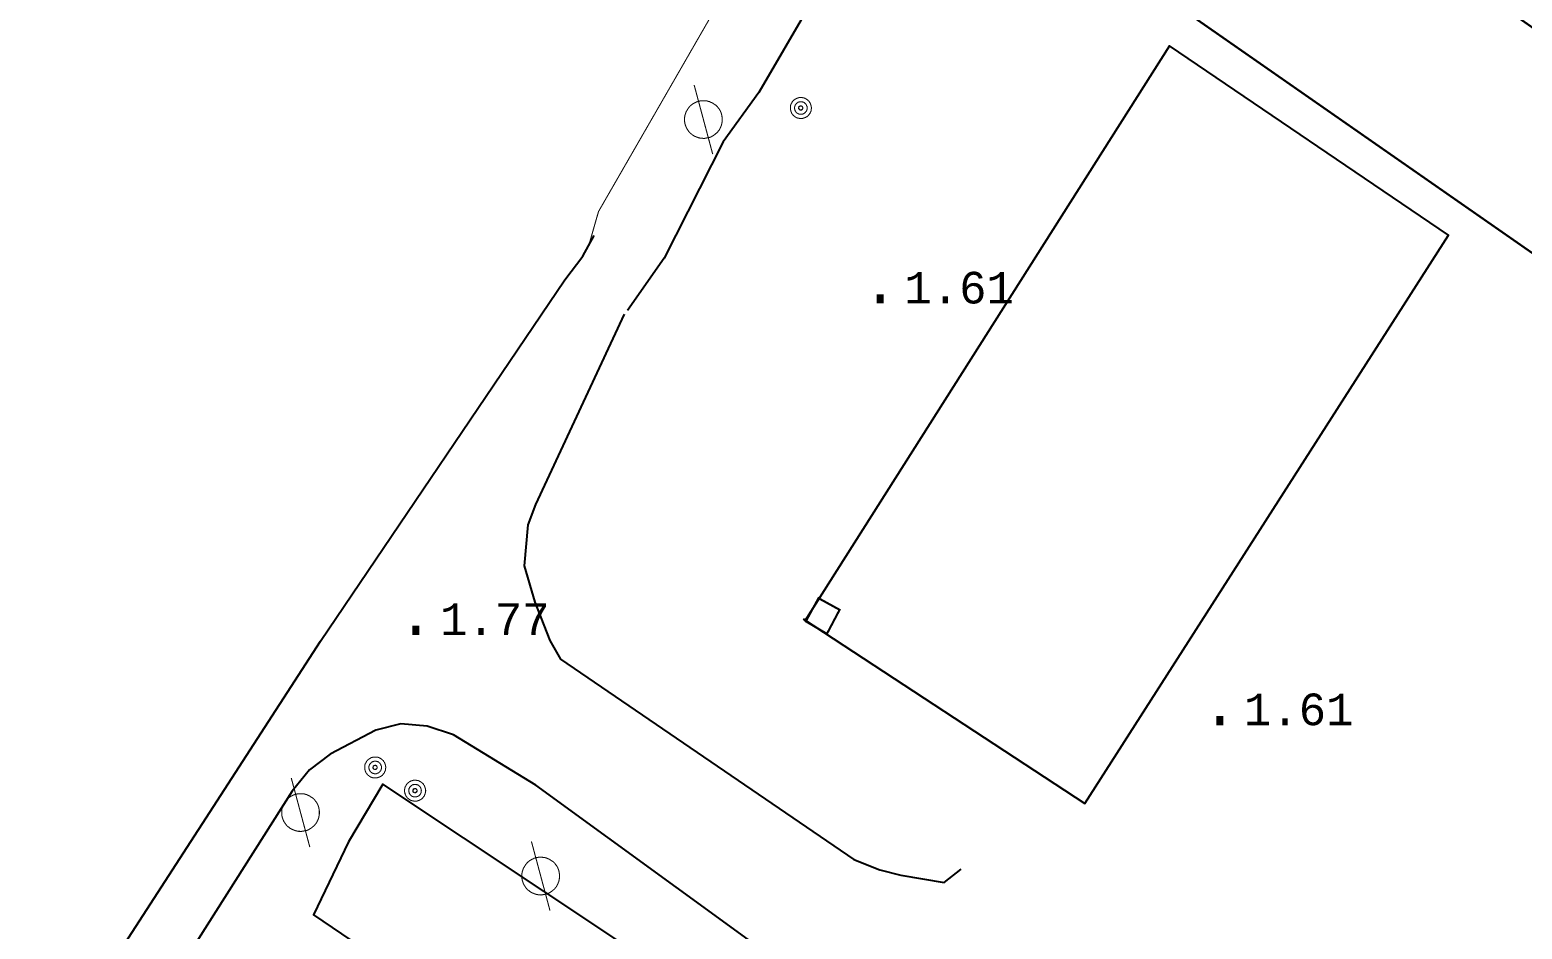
# Model space of a CAD drawing. Extents: x 743000 to 743800, y 4405200 to 4405700.
# Drawn here: x 743225 to 743295.7, y 4405456.1 to 4405498.8 of the extents above; entities that cross this region are included whole.
import ezdxf

# ---------------------------------------------------------------- set-up
doc = ezdxf.new("R2010")
doc.units = 0
doc.header["$MEASUREMENT"] = 0
for name, color, linetype in [('2', 7, 'CONTINUOUS'), ('24', 7, 'CONTINUOUS'), ('41', 7, 'CONTINUOUS'), ('51', 7, 'CONTINUOUS'), ('54', 7, 'CONTINUOUS'), ('6', 7, 'CONTINUOUS'), ('7', 7, 'CONTINUOUS'), ('8', 7, 'CONTINUOUS')]:
    doc.layers.add(name, color=color, linetype=linetype)
doc.styles.add('MONOTXT', font='monotxt', dxfattribs={"height": 0.2})

msp = doc.modelspace()

# ---------------------------------------------------------------- linework, layer by layer
at = {"layer": '2', "color": 7, "linetype": 'Continuous'}
msp.add_3dface([(743800, 4405200), (743800, 4405700), (743000.0000000001, 4405700), (743000.0000000001, 4405200)], dxfattribs=at)
at = {"layer": '41', "color": 1, "linetype": 'Continuous'}
msp.add_polyline3d([(743261.63, 4405470.84, 2.85), (743274.99, 4405462.09, 2.85), (743292.21, 4405489.03, 2.73), (743278.99, 4405498, 2.73), (743261.7000000002, 4405470.72, 2.97)], dxfattribs=at)
at = {"layer": '51', "color": 1, "linetype": 'Continuous', "extrusion": (0.01025519899981354, 0.01550925679971801, 0.9998271319818215), "const_width": 0.1, "elevation": 75953.64482999999}
msp.add_lwpolyline([(743240.0718442759, 4404851.812282218), (743262.6605535095, 4404836.070426891), (743267.6719310199, 4404843.231250128), (743255.432677391, 4404851.812320258)], dxfattribs=at)
at = {"layer": '51', "color": 1, "linetype": 'Continuous', "extrusion": (-0.02297440889984189, 0.0123077189999153, 0.9996602905931206), "const_width": 0.1, "elevation": 37148.144912}
msp.add_lwpolyline([(-4234318.273579494, -1424701.858272908), (-4234319.561799509, -1424701.867714128), (-4234319.574392079, -1424703.009310101), (-4234318.321431263, -1424703.018751321), (-4234318.273579494, -1424701.858272908)], dxfattribs=at)
at = {"layer": '54', "color": 1, "linetype": 'Continuous'}
msp.add_polyline3d([(743257.06, 4405452.8, 2.48), (743241.7199999999, 4405463, 2.16), (743240.09, 4405460.27, 1.89), (743238.44, 4405456.810000001, 1.89), (743253.0799999998, 4405446.87, 2.46)], dxfattribs=at)
at = {"layer": '6', "color": 7, "linetype": 'Continuous', "extrusion": (-0.003524428600090787, 0.001013561200026109, 0.9999932755257591), "const_width": 0.05, "elevation": 1848.015345}
msp.add_lwpolyline([(743246.8919722098, 4405489.009817192), (743247.3319694772, 4405490.539817978), (743253.0019695061, 4405500.389823038)], dxfattribs=at)
at = {"layer": '6', "color": 7, "linetype": 'Continuous'}
for points in [[(743261.9899999999, 4405500, 2.33), (743259.53, 4405495.79, 2.33), (743257.8499999999, 4405493.45, 2.33), (743255.05, 4405487.94, 2.33), (743253.31, 4405485.45, 2.32)], [(743060.62, 4405200, 1.66), (743071.24, 4405215.97, 1.67), (743082.66, 4405233.79, 1.67), (743094.6199999999, 4405251.49, 1.68), (743106.04, 4405269.310000001, 1.69), (743117.6, 4405287.02, 1.65), (743129.0899999999, 4405304.69, 1.64), (743135.6, 4405313.96, 1.64), (743147.89, 4405331.3, 1.65), (743158.6299999999, 4405349.060000001, 1.65), (743170.78, 4405366.18, 1.66), (743181.72, 4405383.11, 1.74), (743192.55, 4405399.96, 1.85), (743204.39, 4405417.68, 1.99), (743215.68, 4405434.3, 2), (743227.2099999998, 4405451.92, 2.1), (743238.7599999999, 4405469.79, 2.15), (743250.3499999999, 4405486.91, 1.94), (743251.19, 4405488.03, 1.91), (743251.7399999999, 4405489.01, 1.91)], [(743253.15, 4405485.28, 2.02), (743248.96, 4405476.26, 2), (743248.5899999999, 4405475.29, 2), (743248.42, 4405473.36, 2), (743248.92, 4405471.63, 2), (743249.6299999999, 4405469.82, 2), (743250.14, 4405468.93, 2), (743264.0299999998, 4405459.44, 1.74), (743265.2699999998, 4405458.94, 1.74), (743266.2700000001, 4405458.69, 1.92), (743268.32, 4405458.34, 2.13), (743269.1299999999, 4405458.98, 2.43)], [(743265.6800000002, 4405450.810000001, 2.01), (743248.97, 4405462.95, 1.95), (743245.0600000002, 4405465.35, 1.95), (743243.8200000002, 4405465.76, 1.95), (743242.5799999998, 4405465.86, 1.95), (743241.3799999999, 4405465.57, 1.95), (743239.23, 4405464.43, 1.95), (743238.2499999999, 4405463.68, 1.95), (743237.42, 4405462.68, 1.95), (743226.16, 4405444.91, 1.82)]]:
    msp.add_polyline3d(points, dxfattribs=at)
at = {"layer": '7', "color": 7, "linetype": 'Continuous', "const_width": 0.05}
for points, elevation in [([(743261.77, 4405495.49), (743261.7399999999, 4405495.5), (743261.72, 4405495.52), (743261.69, 4405495.53), (743261.6599999998, 4405495.54), (743261.6199999999, 4405495.54), (743261.59, 4405495.55), (743261.56, 4405495.55), (743261.53, 4405495.55), (743261.4999999999, 4405495.55), (743261.4699999999, 4405495.55), (743261.4400000002, 4405495.55), (743261.41, 4405495.54), (743261.3799999999, 4405495.53), (743261.3399999999, 4405495.52), (743261.32, 4405495.51), (743261.29, 4405495.49), (743261.26, 4405495.48), (743261.2399999999, 4405495.46), (743261.21, 4405495.44), (743261.1900000002, 4405495.42), (743261.1599999998, 4405495.4), (743261.1399999999, 4405495.37), (743261.1199999999, 4405495.35), (743261.1099999999, 4405495.32), (743261.09, 4405495.29), (743261.08, 4405495.27), (743261.06, 4405495.24), (743261.05, 4405495.21), (743261.04, 4405495.18), (743261.04, 4405495.15), (743261.0299999998, 4405495.12), (743261.0299999998, 4405495.08), (743261.0299999998, 4405495.05), (743261.0299999998, 4405495.02), (743261.0299999998, 4405494.99), (743261.04, 4405494.96), (743261.05, 4405494.93), (743261.05, 4405494.9), (743261.0699999998, 4405494.87), (743261.08, 4405494.84), (743261.09, 4405494.810000001), (743261.1099999999, 4405494.78), (743261.13, 4405494.76), (743261.1499999998, 4405494.73), (743261.1700000002, 4405494.71), (743261.1900000002, 4405494.69), (743261.2199999999, 4405494.67), (743261.2399999999, 4405494.65), (743261.27, 4405494.63), (743261.3, 4405494.61), (743261.32, 4405494.6), (743261.35, 4405494.59), (743261.3799999999, 4405494.58), (743261.41, 4405494.57), (743261.4400000002, 4405494.57), (743261.4799999999, 4405494.560000001), (743261.51, 4405494.560000001), (743261.5399999998, 4405494.560000001), (743261.57, 4405494.560000001), (743261.6, 4405494.560000001), (743261.63, 4405494.57), (743261.6599999998, 4405494.58), (743261.69, 4405494.59), (743261.72, 4405494.6), (743261.7499999999, 4405494.61), (743261.78, 4405494.63), (743261.81, 4405494.64), (743261.8299999998, 4405494.66), (743261.86, 4405494.68), (743261.88, 4405494.7), (743261.9, 4405494.73), (743261.92, 4405494.75), (743261.9400000002, 4405494.78), (743261.9599999998, 4405494.8), (743261.9699999999, 4405494.83), (743261.9799999999, 4405494.86), (743261.9999999999, 4405494.89), (743262.0099999999, 4405494.92), (743262.0099999999, 4405494.95), (743262.02, 4405494.98), (743262.02, 4405495.01), (743262.0300000001, 4405495.04), (743262.0300000001, 4405495.08), (743262.02, 4405495.11), (743262.02, 4405495.14), (743262.0099999999, 4405495.17), (743261.9999999999, 4405495.2), (743261.9899999999, 4405495.23), (743261.9799999999, 4405495.26), (743261.9699999999, 4405495.29), (743261.9500000002, 4405495.32), (743261.9299999998, 4405495.34), (743261.92, 4405495.37), (743261.9, 4405495.39), (743261.8699999999, 4405495.41), (743261.85, 4405495.44), (743261.8299999998, 4405495.45), (743261.8, 4405495.47), (743261.77, 4405495.49)], 2.95), ([(743261.6699999998, 4405495.32), (743261.6599999998, 4405495.33), (743261.64, 4405495.33), (743261.6199999999, 4405495.34), (743261.6, 4405495.34), (743261.5799999998, 4405495.35), (743261.57, 4405495.35), (743261.55, 4405495.35), (743261.53, 4405495.35), (743261.51, 4405495.35), (743261.4899999999, 4405495.35), (743261.4699999999, 4405495.35), (743261.4500000002, 4405495.34), (743261.4300000002, 4405495.34), (743261.4199999998, 4405495.33), (743261.3999999998, 4405495.33), (743261.3799999999, 4405495.32), (743261.37, 4405495.31), (743261.35, 4405495.3), (743261.3399999999, 4405495.28), (743261.32, 4405495.27), (743261.31, 4405495.26), (743261.3, 4405495.24), (743261.29, 4405495.23), (743261.27, 4405495.21), (743261.26, 4405495.2), (743261.26, 4405495.18), (743261.25, 4405495.16), (743261.2399999999, 4405495.15), (743261.2399999999, 4405495.13), (743261.2299999999, 4405495.11), (743261.2299999999, 4405495.09), (743261.2299999999, 4405495.07), (743261.2299999999, 4405495.05), (743261.2299999999, 4405495.03), (743261.2299999999, 4405495.01), (743261.2399999999, 4405495), (743261.2399999999, 4405494.98), (743261.25, 4405494.96), (743261.25, 4405494.94), (743261.26, 4405494.92), (743261.27, 4405494.91), (743261.28, 4405494.89), (743261.29, 4405494.88), (743261.3, 4405494.86), (743261.31, 4405494.85), (743261.33, 4405494.83), (743261.3399999999, 4405494.82), (743261.3599999999, 4405494.810000001), (743261.37, 4405494.8), (743261.39, 4405494.79), (743261.41, 4405494.78), (743261.4199999998, 4405494.78), (743261.4400000002, 4405494.77), (743261.4599999998, 4405494.77), (743261.4799999999, 4405494.76), (743261.4999999999, 4405494.76), (743261.5200000001, 4405494.76), (743261.5399999998, 4405494.76), (743261.55, 4405494.76), (743261.57, 4405494.76), (743261.59, 4405494.76), (743261.61, 4405494.77), (743261.63, 4405494.78), (743261.6499999998, 4405494.78), (743261.6599999998, 4405494.79), (743261.6800000002, 4405494.8), (743261.7000000002, 4405494.810000001), (743261.7099999998, 4405494.82), (743261.72, 4405494.83), (743261.7399999999, 4405494.85), (743261.7499999999, 4405494.86), (743261.7600000001, 4405494.88), (743261.78, 4405494.89), (743261.79, 4405494.91), (743261.79, 4405494.92), (743261.8, 4405494.94), (743261.81, 4405494.96), (743261.81, 4405494.98), (743261.82, 4405494.99), (743261.82, 4405495.01), (743261.82, 4405495.03), (743261.82, 4405495.05), (743261.8299999998, 4405495.07), (743261.82, 4405495.09), (743261.82, 4405495.11), (743261.82, 4405495.13), (743261.81, 4405495.14), (743261.8, 4405495.16), (743261.8, 4405495.18), (743261.79, 4405495.2), (743261.78, 4405495.21), (743261.77, 4405495.23), (743261.7600000001, 4405495.24), (743261.7499999999, 4405495.26), (743261.7299999999, 4405495.27), (743261.72, 4405495.28), (743261.7000000002, 4405495.3), (743261.69, 4405495.31), (743261.6699999998, 4405495.32)], 2.95), ([(743261.57, 4405495.14), (743261.57, 4405495.15), (743261.56, 4405495.15), (743261.56, 4405495.15), (743261.55, 4405495.15), (743261.5399999998, 4405495.15), (743261.5399999998, 4405495.16), (743261.53, 4405495.16), (743261.5200000001, 4405495.16), (743261.5200000001, 4405495.16), (743261.51, 4405495.16), (743261.51, 4405495.16), (743261.4999999999, 4405495.15), (743261.4999999999, 4405495.15), (743261.4899999999, 4405495.15), (743261.4799999999, 4405495.15), (743261.4799999999, 4405495.15), (743261.4699999999, 4405495.14), (743261.4699999999, 4405495.14), (743261.4599999998, 4405495.14), (743261.4599999998, 4405495.13), (743261.4500000002, 4405495.13), (743261.4500000002, 4405495.12), (743261.4400000002, 4405495.12), (743261.4400000002, 4405495.11), (743261.4400000002, 4405495.11), (743261.4300000002, 4405495.1), (743261.4300000002, 4405495.1), (743261.4300000002, 4405495.09), (743261.4300000002, 4405495.09), (743261.4300000002, 4405495.08), (743261.4199999998, 4405495.07), (743261.4199999998, 4405495.07), (743261.4199999998, 4405495.06), (743261.4199999998, 4405495.05), (743261.4199999998, 4405495.05), (743261.4199999998, 4405495.04), (743261.4300000002, 4405495.04), (743261.4300000002, 4405495.03), (743261.4300000002, 4405495.02), (743261.4300000002, 4405495.02), (743261.4300000002, 4405495.01), (743261.4400000002, 4405495.01), (743261.4400000002, 4405495), (743261.4400000002, 4405495), (743261.4500000002, 4405494.99), (743261.4500000002, 4405494.99), (743261.4599999998, 4405494.98), (743261.4599999998, 4405494.98), (743261.4699999999, 4405494.98), (743261.4699999999, 4405494.97), (743261.4799999999, 4405494.97), (743261.4799999999, 4405494.97), (743261.4899999999, 4405494.97), (743261.4999999999, 4405494.96), (743261.4999999999, 4405494.96), (743261.51, 4405494.96), (743261.5200000001, 4405494.96), (743261.5200000001, 4405494.96), (743261.53, 4405494.96), (743261.53, 4405494.96), (743261.5399999998, 4405494.96), (743261.55, 4405494.96), (743261.55, 4405494.97), (743261.56, 4405494.97), (743261.56, 4405494.97), (743261.57, 4405494.97), (743261.57, 4405494.98), (743261.5799999998, 4405494.98), (743261.5799999998, 4405494.98), (743261.59, 4405494.99), (743261.59, 4405494.99), (743261.6, 4405495), (743261.6, 4405495), (743261.6, 4405495.01), (743261.61, 4405495.01), (743261.61, 4405495.02), (743261.61, 4405495.02), (743261.6199999999, 4405495.03), (743261.6199999999, 4405495.04), (743261.6199999999, 4405495.04), (743261.6199999999, 4405495.05), (743261.6199999999, 4405495.05), (743261.6199999999, 4405495.06), (743261.6199999999, 4405495.07), (743261.6199999999, 4405495.07), (743261.6199999999, 4405495.08), (743261.6199999999, 4405495.08), (743261.61, 4405495.09), (743261.61, 4405495.1), (743261.61, 4405495.1), (743261.61, 4405495.11), (743261.6, 4405495.11), (743261.6, 4405495.12), (743261.6, 4405495.12), (743261.59, 4405495.13), (743261.59, 4405495.13), (743261.5799999998, 4405495.14), (743261.5799999998, 4405495.14), (743261.57, 4405495.14)], 2.95), ([(743241.5999999999, 4405464.23), (743241.57, 4405464.24), (743241.55, 4405464.26), (743241.5199999998, 4405464.27), (743241.4899999999, 4405464.28), (743241.45, 4405464.28), (743241.4200000002, 4405464.29), (743241.39, 4405464.29), (743241.3599999999, 4405464.29), (743241.33, 4405464.29), (743241.2999999998, 4405464.29), (743241.27, 4405464.29), (743241.24, 4405464.28), (743241.2099999998, 4405464.27), (743241.1700000002, 4405464.26), (743241.15, 4405464.25), (743241.1199999999, 4405464.23), (743241.0899999999, 4405464.22), (743241.07, 4405464.2), (743241.04, 4405464.18), (743241.02, 4405464.16), (743240.9900000001, 4405464.14), (743240.9699999999, 4405464.11), (743240.9500000002, 4405464.09), (743240.94, 4405464.060000001), (743240.92, 4405464.03), (743240.9100000001, 4405464.01), (743240.8899999999, 4405463.98), (743240.8799999999, 4405463.95), (743240.8699999999, 4405463.92), (743240.8699999999, 4405463.89), (743240.86, 4405463.86), (743240.86, 4405463.82), (743240.86, 4405463.79), (743240.86, 4405463.76), (743240.86, 4405463.73), (743240.8699999999, 4405463.7), (743240.8799999999, 4405463.67), (743240.8799999999, 4405463.64), (743240.8999999998, 4405463.61), (743240.9100000001, 4405463.58), (743240.92, 4405463.55), (743240.94, 4405463.52), (743240.9599999998, 4405463.5), (743240.9799999999, 4405463.47), (743241, 4405463.45), (743241.02, 4405463.43), (743241.0499999998, 4405463.41), (743241.07, 4405463.39), (743241.0999999999, 4405463.37), (743241.1299999999, 4405463.35), (743241.15, 4405463.34), (743241.18, 4405463.33), (743241.2099999998, 4405463.32), (743241.24, 4405463.310000001), (743241.27, 4405463.310000001), (743241.31, 4405463.3), (743241.3399999999, 4405463.3), (743241.37, 4405463.3), (743241.3999999998, 4405463.3), (743241.43, 4405463.3), (743241.4599999998, 4405463.310000001), (743241.4899999999, 4405463.32), (743241.5199999998, 4405463.33), (743241.55, 4405463.34), (743241.58, 4405463.35), (743241.6099999999, 4405463.37), (743241.6399999999, 4405463.38), (743241.66, 4405463.4), (743241.69, 4405463.42), (743241.7099999998, 4405463.44), (743241.7299999999, 4405463.47), (743241.75, 4405463.49), (743241.77, 4405463.52), (743241.79, 4405463.54), (743241.8, 4405463.57), (743241.81, 4405463.6), (743241.8299999998, 4405463.63), (743241.84, 4405463.66), (743241.84, 4405463.69), (743241.8499999999, 4405463.72), (743241.8499999999, 4405463.75), (743241.86, 4405463.78), (743241.86, 4405463.82), (743241.8499999999, 4405463.85), (743241.8499999999, 4405463.88), (743241.84, 4405463.91), (743241.8299999998, 4405463.94), (743241.82, 4405463.97), (743241.81, 4405464), (743241.8, 4405464.03), (743241.78, 4405464.060000001), (743241.76, 4405464.08), (743241.75, 4405464.11), (743241.7299999999, 4405464.13), (743241.7000000002, 4405464.15), (743241.6800000002, 4405464.18), (743241.66, 4405464.19), (743241.6299999999, 4405464.21), (743241.5999999999, 4405464.23)], 2.13), ([(743241.5000000001, 4405464.060000001), (743241.4899999999, 4405464.07), (743241.4699999999, 4405464.07), (743241.45, 4405464.08), (743241.43, 4405464.08), (743241.4099999998, 4405464.09), (743241.3999999998, 4405464.09), (743241.3799999999, 4405464.09), (743241.3599999999, 4405464.09), (743241.3399999999, 4405464.09), (743241.3199999998, 4405464.09), (743241.2999999998, 4405464.09), (743241.28, 4405464.08), (743241.26, 4405464.08), (743241.25, 4405464.07), (743241.2299999999, 4405464.07), (743241.2099999998, 4405464.060000001), (743241.2, 4405464.05), (743241.18, 4405464.04), (743241.1700000002, 4405464.02), (743241.15, 4405464.01), (743241.1399999999, 4405464), (743241.1299999999, 4405463.98), (743241.1199999999, 4405463.97), (743241.0999999999, 4405463.95), (743241.0899999999, 4405463.94), (743241.0899999999, 4405463.92), (743241.0799999998, 4405463.9), (743241.07, 4405463.89), (743241.07, 4405463.87), (743241.06, 4405463.85), (743241.06, 4405463.83), (743241.06, 4405463.81), (743241.06, 4405463.79), (743241.06, 4405463.77), (743241.06, 4405463.75), (743241.07, 4405463.74), (743241.07, 4405463.72), (743241.0799999998, 4405463.7), (743241.0799999998, 4405463.68), (743241.0899999999, 4405463.66), (743241.0999999999, 4405463.65), (743241.11, 4405463.63), (743241.1199999999, 4405463.62), (743241.1299999999, 4405463.6), (743241.1399999999, 4405463.59), (743241.16, 4405463.57), (743241.1700000002, 4405463.56), (743241.1900000002, 4405463.55), (743241.2, 4405463.54), (743241.2199999999, 4405463.53), (743241.24, 4405463.52), (743241.25, 4405463.52), (743241.27, 4405463.51), (743241.29, 4405463.51), (743241.31, 4405463.5), (743241.33, 4405463.5), (743241.35, 4405463.5), (743241.37, 4405463.5), (743241.3799999999, 4405463.5), (743241.3999999998, 4405463.5), (743241.4200000002, 4405463.5), (743241.44, 4405463.51), (743241.4599999998, 4405463.52), (743241.4799999999, 4405463.52), (743241.4899999999, 4405463.53), (743241.51, 4405463.54), (743241.53, 4405463.55), (743241.54, 4405463.56), (743241.55, 4405463.57), (743241.57, 4405463.59), (743241.58, 4405463.6), (743241.59, 4405463.62), (743241.6099999999, 4405463.63), (743241.62, 4405463.65), (743241.62, 4405463.66), (743241.6299999999, 4405463.68), (743241.6399999999, 4405463.7), (743241.6399999999, 4405463.72), (743241.6499999998, 4405463.73), (743241.6499999998, 4405463.75), (743241.6499999998, 4405463.77), (743241.6499999998, 4405463.79), (743241.66, 4405463.81), (743241.6499999998, 4405463.83), (743241.6499999998, 4405463.85), (743241.6499999998, 4405463.87), (743241.6399999999, 4405463.88), (743241.6299999999, 4405463.9), (743241.6299999999, 4405463.92), (743241.62, 4405463.94), (743241.6099999999, 4405463.95), (743241.5999999999, 4405463.97), (743241.59, 4405463.98), (743241.58, 4405464), (743241.5599999998, 4405464.01), (743241.55, 4405464.02), (743241.53, 4405464.04), (743241.5199999998, 4405464.05), (743241.5000000001, 4405464.060000001)], 2.13), ([(743241.3999999998, 4405463.88), (743241.3999999998, 4405463.89), (743241.39, 4405463.89), (743241.39, 4405463.89), (743241.3799999999, 4405463.89), (743241.37, 4405463.89), (743241.37, 4405463.9), (743241.3599999999, 4405463.9), (743241.35, 4405463.9), (743241.35, 4405463.9), (743241.3399999999, 4405463.9), (743241.3399999999, 4405463.9), (743241.33, 4405463.89), (743241.33, 4405463.89), (743241.3199999998, 4405463.89), (743241.31, 4405463.89), (743241.31, 4405463.89), (743241.2999999998, 4405463.88), (743241.2999999998, 4405463.88), (743241.29, 4405463.88), (743241.29, 4405463.87), (743241.28, 4405463.87), (743241.28, 4405463.86), (743241.27, 4405463.86), (743241.27, 4405463.85), (743241.27, 4405463.85), (743241.26, 4405463.84), (743241.26, 4405463.84), (743241.26, 4405463.83), (743241.26, 4405463.83), (743241.26, 4405463.82), (743241.25, 4405463.81), (743241.25, 4405463.81), (743241.25, 4405463.8), (743241.25, 4405463.79), (743241.25, 4405463.79), (743241.25, 4405463.78), (743241.26, 4405463.78), (743241.26, 4405463.77), (743241.26, 4405463.76), (743241.26, 4405463.76), (743241.26, 4405463.75), (743241.27, 4405463.75), (743241.27, 4405463.74), (743241.27, 4405463.74), (743241.28, 4405463.73), (743241.28, 4405463.73), (743241.29, 4405463.72), (743241.29, 4405463.72), (743241.2999999998, 4405463.72), (743241.2999999998, 4405463.71), (743241.31, 4405463.71), (743241.31, 4405463.71), (743241.3199999998, 4405463.71), (743241.33, 4405463.7), (743241.33, 4405463.7), (743241.3399999999, 4405463.7), (743241.35, 4405463.7), (743241.35, 4405463.7), (743241.3599999999, 4405463.7), (743241.3599999999, 4405463.7), (743241.37, 4405463.7), (743241.3799999999, 4405463.7), (743241.3799999999, 4405463.71), (743241.39, 4405463.71), (743241.39, 4405463.71), (743241.3999999998, 4405463.71), (743241.3999999998, 4405463.72), (743241.4099999998, 4405463.72), (743241.4099999998, 4405463.72), (743241.4200000002, 4405463.73), (743241.4200000002, 4405463.73), (743241.43, 4405463.74), (743241.43, 4405463.74), (743241.43, 4405463.75), (743241.44, 4405463.75), (743241.44, 4405463.76), (743241.44, 4405463.76), (743241.45, 4405463.77), (743241.45, 4405463.78), (743241.45, 4405463.78), (743241.45, 4405463.79), (743241.45, 4405463.79), (743241.45, 4405463.8), (743241.45, 4405463.81), (743241.45, 4405463.81), (743241.45, 4405463.82), (743241.45, 4405463.82), (743241.44, 4405463.83), (743241.44, 4405463.84), (743241.44, 4405463.84), (743241.44, 4405463.85), (743241.43, 4405463.85), (743241.43, 4405463.86), (743241.43, 4405463.86), (743241.4200000002, 4405463.87), (743241.4200000002, 4405463.87), (743241.4099999998, 4405463.88), (743241.4099999998, 4405463.88), (743241.3999999998, 4405463.88)], 2.13), ([(743243.49, 4405463.13), (743243.4599999998, 4405463.14), (743243.4399999998, 4405463.16), (743243.41, 4405463.17), (743243.38, 4405463.18), (743243.3399999999, 4405463.18), (743243.3100000002, 4405463.19), (743243.28, 4405463.19), (743243.2499999999, 4405463.19), (743243.2199999999, 4405463.19), (743243.19, 4405463.19), (743243.16, 4405463.19), (743243.1299999999, 4405463.18), (743243.1, 4405463.17), (743243.06, 4405463.16), (743243.04, 4405463.15), (743243.0099999999, 4405463.13), (743242.9799999999, 4405463.12), (743242.96, 4405463.1), (743242.9299999998, 4405463.08), (743242.9099999998, 4405463.060000001), (743242.88, 4405463.04), (743242.86, 4405463.01), (743242.8399999999, 4405462.99), (743242.8299999998, 4405462.96), (743242.81, 4405462.93), (743242.8, 4405462.91), (743242.7800000001, 4405462.88), (743242.77, 4405462.85), (743242.76, 4405462.82), (743242.76, 4405462.79), (743242.7499999999, 4405462.76), (743242.7499999999, 4405462.72), (743242.7499999999, 4405462.69), (743242.7499999999, 4405462.66), (743242.7499999999, 4405462.63), (743242.76, 4405462.6), (743242.77, 4405462.57), (743242.77, 4405462.54), (743242.79, 4405462.51), (743242.8, 4405462.48), (743242.81, 4405462.45), (743242.8299999998, 4405462.42), (743242.85, 4405462.4), (743242.8699999999, 4405462.37), (743242.8899999999, 4405462.35), (743242.9099999998, 4405462.33), (743242.9400000002, 4405462.310000001), (743242.96, 4405462.29), (743242.9899999999, 4405462.27), (743243.02, 4405462.25), (743243.04, 4405462.24), (743243.0700000002, 4405462.23), (743243.1, 4405462.22), (743243.1299999999, 4405462.21), (743243.16, 4405462.21), (743243.2000000002, 4405462.2), (743243.23, 4405462.2), (743243.2599999999, 4405462.2), (743243.2900000002, 4405462.2), (743243.32, 4405462.2), (743243.3499999999, 4405462.21), (743243.38, 4405462.22), (743243.41, 4405462.23), (743243.4399999998, 4405462.24), (743243.47, 4405462.25), (743243.4999999999, 4405462.27), (743243.53, 4405462.28), (743243.55, 4405462.3), (743243.5799999998, 4405462.32), (743243.5999999999, 4405462.34), (743243.6200000001, 4405462.37), (743243.6399999999, 4405462.39), (743243.66, 4405462.42), (743243.6799999998, 4405462.44), (743243.69, 4405462.47), (743243.7, 4405462.5), (743243.7199999999, 4405462.53), (743243.7299999999, 4405462.56), (743243.7299999999, 4405462.59), (743243.74, 4405462.62), (743243.74, 4405462.65), (743243.7499999999, 4405462.68), (743243.7499999999, 4405462.72), (743243.74, 4405462.75), (743243.74, 4405462.78), (743243.7299999999, 4405462.81), (743243.7199999999, 4405462.84), (743243.71, 4405462.87), (743243.7, 4405462.9), (743243.69, 4405462.93), (743243.67, 4405462.96), (743243.65, 4405462.98), (743243.6399999999, 4405463.01), (743243.6200000001, 4405463.03), (743243.5899999999, 4405463.05), (743243.57, 4405463.08), (743243.55, 4405463.09), (743243.5199999998, 4405463.11), (743243.49, 4405463.13)], 2.13), ([(743243.39, 4405462.96), (743243.38, 4405462.97), (743243.36, 4405462.97), (743243.3399999999, 4405462.98), (743243.32, 4405462.98), (743243.3, 4405462.99), (743243.2900000002, 4405462.99), (743243.27, 4405462.99), (743243.2499999999, 4405462.99), (743243.23, 4405462.99), (743243.2099999998, 4405462.99), (743243.19, 4405462.99), (743243.1699999998, 4405462.98), (743243.15, 4405462.98), (743243.14, 4405462.97), (743243.12, 4405462.97), (743243.1, 4405462.96), (743243.0899999999, 4405462.95), (743243.0700000002, 4405462.94), (743243.06, 4405462.92), (743243.04, 4405462.91), (743243.0300000001, 4405462.9), (743243.02, 4405462.88), (743243.0099999999, 4405462.87), (743242.9899999999, 4405462.85), (743242.9799999999, 4405462.84), (743242.9799999999, 4405462.82), (743242.9699999999, 4405462.8), (743242.96, 4405462.79), (743242.96, 4405462.77), (743242.9500000002, 4405462.75), (743242.9500000002, 4405462.73), (743242.9500000002, 4405462.71), (743242.9500000002, 4405462.69), (743242.9500000002, 4405462.67), (743242.9500000002, 4405462.65), (743242.96, 4405462.64), (743242.96, 4405462.62), (743242.9699999999, 4405462.6), (743242.9699999999, 4405462.58), (743242.9799999999, 4405462.56), (743242.9899999999, 4405462.55), (743242.9999999999, 4405462.53), (743243.0099999999, 4405462.52), (743243.02, 4405462.5), (743243.0300000001, 4405462.49), (743243.05, 4405462.47), (743243.06, 4405462.46), (743243.0799999998, 4405462.45), (743243.0899999999, 4405462.44), (743243.11, 4405462.43), (743243.1299999999, 4405462.42), (743243.14, 4405462.42), (743243.16, 4405462.41), (743243.18, 4405462.41), (743243.2000000002, 4405462.4), (743243.2199999999, 4405462.4), (743243.2399999999, 4405462.4), (743243.2599999999, 4405462.4), (743243.27, 4405462.4), (743243.2900000002, 4405462.4), (743243.3100000002, 4405462.4), (743243.3299999998, 4405462.41), (743243.3499999999, 4405462.42), (743243.37, 4405462.42), (743243.38, 4405462.43), (743243.3999999998, 4405462.44), (743243.4199999998, 4405462.45), (743243.43, 4405462.46), (743243.4399999998, 4405462.47), (743243.4599999998, 4405462.49), (743243.47, 4405462.5), (743243.4799999999, 4405462.52), (743243.4999999999, 4405462.53), (743243.5099999999, 4405462.55), (743243.5099999999, 4405462.56), (743243.5199999998, 4405462.58), (743243.53, 4405462.6), (743243.53, 4405462.62), (743243.5400000002, 4405462.63), (743243.5400000002, 4405462.65), (743243.5400000002, 4405462.67), (743243.5400000002, 4405462.69), (743243.55, 4405462.71), (743243.5400000002, 4405462.73), (743243.5400000002, 4405462.75), (743243.5400000002, 4405462.77), (743243.53, 4405462.78), (743243.5199999998, 4405462.8), (743243.5199999998, 4405462.82), (743243.5099999999, 4405462.84), (743243.4999999999, 4405462.85), (743243.49, 4405462.87), (743243.4799999999, 4405462.88), (743243.47, 4405462.9), (743243.4500000002, 4405462.91), (743243.4399999998, 4405462.92), (743243.4199999998, 4405462.94), (743243.41, 4405462.95), (743243.39, 4405462.96)], 2.13), ([(743243.2900000002, 4405462.78), (743243.2900000002, 4405462.79), (743243.28, 4405462.79), (743243.28, 4405462.79), (743243.27, 4405462.79), (743243.2599999999, 4405462.79), (743243.2599999999, 4405462.8), (743243.2499999999, 4405462.8), (743243.2399999999, 4405462.8), (743243.2399999999, 4405462.8), (743243.23, 4405462.8), (743243.23, 4405462.8), (743243.2199999999, 4405462.79), (743243.2199999999, 4405462.79), (743243.2099999998, 4405462.79), (743243.2000000002, 4405462.79), (743243.2000000002, 4405462.79), (743243.19, 4405462.78), (743243.19, 4405462.78), (743243.18, 4405462.78), (743243.18, 4405462.77), (743243.1699999998, 4405462.77), (743243.1699999998, 4405462.76), (743243.16, 4405462.76), (743243.16, 4405462.75), (743243.16, 4405462.75), (743243.15, 4405462.74), (743243.15, 4405462.74), (743243.15, 4405462.73), (743243.15, 4405462.73), (743243.15, 4405462.72), (743243.14, 4405462.71), (743243.14, 4405462.71), (743243.14, 4405462.7), (743243.14, 4405462.69), (743243.14, 4405462.69), (743243.14, 4405462.68), (743243.15, 4405462.68), (743243.15, 4405462.67), (743243.15, 4405462.66), (743243.15, 4405462.66), (743243.15, 4405462.65), (743243.16, 4405462.65), (743243.16, 4405462.64), (743243.16, 4405462.64), (743243.1699999998, 4405462.63), (743243.1699999998, 4405462.63), (743243.18, 4405462.62), (743243.18, 4405462.62), (743243.19, 4405462.62), (743243.19, 4405462.61), (743243.2000000002, 4405462.61), (743243.2000000002, 4405462.61), (743243.2099999998, 4405462.61), (743243.2199999999, 4405462.6), (743243.2199999999, 4405462.6), (743243.23, 4405462.6), (743243.2399999999, 4405462.6), (743243.2399999999, 4405462.6), (743243.2499999999, 4405462.6), (743243.2499999999, 4405462.6), (743243.2599999999, 4405462.6), (743243.27, 4405462.6), (743243.27, 4405462.61), (743243.28, 4405462.61), (743243.28, 4405462.61), (743243.2900000002, 4405462.61), (743243.2900000002, 4405462.62), (743243.3, 4405462.62), (743243.3, 4405462.62), (743243.3100000002, 4405462.63), (743243.3100000002, 4405462.63), (743243.32, 4405462.64), (743243.32, 4405462.64), (743243.32, 4405462.65), (743243.3299999998, 4405462.65), (743243.3299999998, 4405462.66), (743243.3299999998, 4405462.66), (743243.3399999999, 4405462.67), (743243.3399999999, 4405462.68), (743243.3399999999, 4405462.68), (743243.3399999999, 4405462.69), (743243.3399999999, 4405462.69), (743243.3399999999, 4405462.7), (743243.3399999999, 4405462.71), (743243.3399999999, 4405462.71), (743243.3399999999, 4405462.72), (743243.3399999999, 4405462.72), (743243.3299999998, 4405462.73), (743243.3299999998, 4405462.74), (743243.3299999998, 4405462.74), (743243.3299999998, 4405462.75), (743243.32, 4405462.75), (743243.32, 4405462.76), (743243.32, 4405462.76), (743243.3100000002, 4405462.77), (743243.3100000002, 4405462.77), (743243.3, 4405462.78), (743243.3, 4405462.78), (743243.2900000002, 4405462.78)], 2.13)]:
    msp.add_lwpolyline(points, dxfattribs=dict(at, elevation=elevation))
at = {"layer": '8', "color": 7, "linetype": 'Continuous', "const_width": 0.05}
for points, elevation in [([(743257.35, 4405492.87), (743256.4699999999, 4405496.15)], 10.22), ([(743257.36, 4405495.28), (743257.31, 4405495.31), (743257.2499999999, 4405495.33), (743257.2000000002, 4405495.36), (743257.15, 4405495.37), (743257.0899999999, 4405495.39), (743257.04, 4405495.39), (743256.9799999999, 4405495.4), (743256.93, 4405495.4), (743256.8699999999, 4405495.4), (743256.8100000002, 4405495.4), (743256.7499999999, 4405495.39), (743256.7000000002, 4405495.38), (743256.64, 4405495.36), (743256.5899999999, 4405495.35), (743256.54, 4405495.32), (743256.4899999999, 4405495.3), (743256.4400000002, 4405495.27), (743256.3899999999, 4405495.24), (743256.35, 4405495.21), (743256.3, 4405495.17), (743256.2600000001, 4405495.13), (743256.2299999999, 4405495.09), (743256.19, 4405495.04), (743256.1599999998, 4405494.99), (743256.13, 4405494.94), (743256.0999999999, 4405494.9), (743256.0799999998, 4405494.84), (743256.0599999998, 4405494.79), (743256.04, 4405494.73), (743256.03, 4405494.68), (743256.02, 4405494.62), (743256.02, 4405494.57), (743256.02, 4405494.51), (743256.02, 4405494.45), (743256.02, 4405494.4), (743256.03, 4405494.34), (743256.04, 4405494.29), (743256.0599999998, 4405494.23), (743256.0799999998, 4405494.18), (743256.0999999999, 4405494.13), (743256.13, 4405494.07), (743256.1599999998, 4405494.03), (743256.19, 4405493.98), (743256.2199999999, 4405493.94), (743256.2600000001, 4405493.89), (743256.3, 4405493.85), (743256.35, 4405493.82), (743256.3899999999, 4405493.78), (743256.4400000002, 4405493.75), (743256.4899999999, 4405493.72), (743256.54, 4405493.7), (743256.5899999999, 4405493.68), (743256.64, 4405493.66), (743256.7000000002, 4405493.64), (743256.76, 4405493.63), (743256.8100000002, 4405493.62), (743256.8699999999, 4405493.62), (743256.9199999998, 4405493.61), (743256.9799999999, 4405493.62), (743257.04, 4405493.63), (743257.0899999999, 4405493.64), (743257.15, 4405493.65), (743257.2000000002, 4405493.66), (743257.2599999999, 4405493.68), (743257.31, 4405493.71), (743257.36, 4405493.74), (743257.41, 4405493.77), (743257.45, 4405493.8), (743257.4899999999, 4405493.84), (743257.5400000002, 4405493.87), (743257.5799999998, 4405493.91), (743257.61, 4405493.96), (743257.6499999998, 4405494), (743257.68, 4405494.05), (743257.7000000002, 4405494.1), (743257.7299999999, 4405494.15), (743257.7499999999, 4405494.21), (743257.7699999998, 4405494.26), (743257.78, 4405494.31), (743257.7900000002, 4405494.37), (743257.8, 4405494.43), (743257.8, 4405494.48), (743257.8, 4405494.54), (743257.8, 4405494.59), (743257.7900000002, 4405494.65), (743257.78, 4405494.71), (743257.7699999998, 4405494.76), (743257.7499999999, 4405494.82), (743257.7299999999, 4405494.87), (743257.7099999998, 4405494.92), (743257.68, 4405494.97), (743257.6499999998, 4405495.02), (743257.61, 4405495.06), (743257.5799999998, 4405495.11), (743257.5400000002, 4405495.15), (743257.4999999999, 4405495.19), (743257.45, 4405495.22), (743257.4, 4405495.25), (743257.36, 4405495.28)], 10.22), ([(743238.2599999999, 4405460.02), (743237.38, 4405463.3)], 2.1), ([(743238.2699999998, 4405462.43), (743238.2199999999, 4405462.46), (743238.1599999998, 4405462.48), (743238.11, 4405462.51), (743238.06, 4405462.52), (743237.9999999999, 4405462.54), (743237.9500000002, 4405462.54), (743237.89, 4405462.55), (743237.8399999999, 4405462.55), (743237.78, 4405462.55), (743237.7199999999, 4405462.55), (743237.66, 4405462.54), (743237.6099999999, 4405462.53), (743237.55, 4405462.51), (743237.4999999999, 4405462.5), (743237.45, 4405462.47), (743237.3999999998, 4405462.45), (743237.35, 4405462.42), (743237.3000000002, 4405462.39), (743237.2600000001, 4405462.36), (743237.2099999998, 4405462.32), (743237.17, 4405462.28), (743237.1399999999, 4405462.24), (743237.0999999999, 4405462.19), (743237.07, 4405462.14), (743237.04, 4405462.09), (743237.01, 4405462.05), (743236.9899999999, 4405461.99), (743236.9699999999, 4405461.94), (743236.9500000002, 4405461.88), (743236.94, 4405461.83), (743236.9300000002, 4405461.77), (743236.9300000002, 4405461.72), (743236.9300000002, 4405461.66), (743236.9300000002, 4405461.6), (743236.9300000002, 4405461.55), (743236.94, 4405461.49), (743236.9500000002, 4405461.44), (743236.9699999999, 4405461.38), (743236.9899999999, 4405461.33), (743237.01, 4405461.28), (743237.04, 4405461.22), (743237.07, 4405461.18), (743237.0999999999, 4405461.13), (743237.13, 4405461.09), (743237.17, 4405461.04), (743237.2099999998, 4405461), (743237.2600000001, 4405460.97), (743237.3000000002, 4405460.93), (743237.35, 4405460.9), (743237.3999999998, 4405460.87), (743237.45, 4405460.85), (743237.4999999999, 4405460.83), (743237.55, 4405460.81), (743237.6099999999, 4405460.79), (743237.6699999998, 4405460.78), (743237.7199999999, 4405460.77), (743237.78, 4405460.77), (743237.8299999998, 4405460.76), (743237.89, 4405460.77), (743237.9500000002, 4405460.78), (743237.9999999999, 4405460.79), (743238.06, 4405460.8), (743238.11, 4405460.81), (743238.17, 4405460.83), (743238.2199999999, 4405460.86), (743238.2699999998, 4405460.89), (743238.3200000002, 4405460.92), (743238.36, 4405460.95), (743238.4, 4405460.99), (743238.4500000002, 4405461.02), (743238.4899999999, 4405461.06), (743238.52, 4405461.11), (743238.5600000002, 4405461.15), (743238.5899999999, 4405461.2), (743238.61, 4405461.25), (743238.64, 4405461.3), (743238.66, 4405461.36), (743238.68, 4405461.41), (743238.6899999998, 4405461.46), (743238.7, 4405461.52), (743238.7099999998, 4405461.58), (743238.7099999998, 4405461.63), (743238.7099999998, 4405461.69), (743238.7099999998, 4405461.74), (743238.7, 4405461.8), (743238.6899999998, 4405461.86), (743238.68, 4405461.91), (743238.66, 4405461.97), (743238.64, 4405462.02), (743238.62, 4405462.07), (743238.5899999999, 4405462.12), (743238.5600000002, 4405462.17), (743238.52, 4405462.21), (743238.4899999999, 4405462.26), (743238.4500000002, 4405462.3), (743238.41, 4405462.34), (743238.36, 4405462.37), (743238.31, 4405462.4), (743238.2699999998, 4405462.43)], 2.1), ([(743249.64, 4405457.01), (743248.7599999999, 4405460.29)], 2.27), ([(743249.65, 4405459.42), (743249.5999999999, 4405459.45), (743249.5399999998, 4405459.47), (743249.4899999999, 4405459.5), (743249.44, 4405459.51), (743249.38, 4405459.53), (743249.3299999998, 4405459.53), (743249.2699999998, 4405459.54), (743249.22, 4405459.54), (743249.16, 4405459.54), (743249.0999999999, 4405459.54), (743249.04, 4405459.53), (743248.9899999999, 4405459.52), (743248.93, 4405459.5), (743248.8800000001, 4405459.49), (743248.8299999998, 4405459.46), (743248.7799999998, 4405459.44), (743248.73, 4405459.41), (743248.6799999998, 4405459.38), (743248.64, 4405459.35), (743248.5899999999, 4405459.310000001), (743248.5500000002, 4405459.27), (743248.5199999998, 4405459.23), (743248.4799999999, 4405459.18), (743248.45, 4405459.13), (743248.42, 4405459.08), (743248.3899999999, 4405459.04), (743248.3700000001, 4405458.98), (743248.3499999999, 4405458.93), (743248.3299999998, 4405458.87), (743248.32, 4405458.82), (743248.31, 4405458.76), (743248.31, 4405458.71), (743248.31, 4405458.65), (743248.31, 4405458.59), (743248.31, 4405458.54), (743248.32, 4405458.48), (743248.3299999998, 4405458.43), (743248.3499999999, 4405458.37), (743248.3700000001, 4405458.32), (743248.3899999999, 4405458.27), (743248.42, 4405458.21), (743248.45, 4405458.17), (743248.4799999999, 4405458.12), (743248.5099999999, 4405458.08), (743248.5500000002, 4405458.03), (743248.5899999999, 4405457.99), (743248.64, 4405457.96), (743248.6799999998, 4405457.92), (743248.73, 4405457.89), (743248.7799999998, 4405457.86), (743248.8299999998, 4405457.84), (743248.8800000001, 4405457.82), (743248.93, 4405457.8), (743248.9899999999, 4405457.78), (743249.05, 4405457.77), (743249.0999999999, 4405457.76), (743249.16, 4405457.76), (743249.2099999998, 4405457.75), (743249.2699999998, 4405457.76), (743249.3299999998, 4405457.77), (743249.38, 4405457.78), (743249.44, 4405457.79), (743249.4899999999, 4405457.8), (743249.55, 4405457.82), (743249.5999999999, 4405457.85), (743249.65, 4405457.88), (743249.7, 4405457.91), (743249.7399999999, 4405457.94), (743249.7799999998, 4405457.98), (743249.83, 4405458.01), (743249.8699999999, 4405458.05), (743249.9000000001, 4405458.1), (743249.9400000002, 4405458.14), (743249.97, 4405458.19), (743249.99, 4405458.24), (743250.02, 4405458.29), (743250.0399999998, 4405458.35), (743250.06, 4405458.4), (743250.07, 4405458.45), (743250.0799999998, 4405458.51), (743250.0899999999, 4405458.57), (743250.0899999999, 4405458.62), (743250.0899999999, 4405458.68), (743250.0899999999, 4405458.73), (743250.0799999998, 4405458.79), (743250.07, 4405458.85), (743250.06, 4405458.9), (743250.0399999998, 4405458.96), (743250.02, 4405459.01), (743249.9999999999, 4405459.06), (743249.97, 4405459.11), (743249.9400000002, 4405459.16), (743249.9000000001, 4405459.2), (743249.8699999999, 4405459.25), (743249.83, 4405459.29), (743249.79, 4405459.33), (743249.7399999999, 4405459.36), (743249.69, 4405459.39), (743249.65, 4405459.42)], 2.27)]:
    msp.add_lwpolyline(points, dxfattribs=dict(at, elevation=elevation))

# ---------------------------------------------------------------- texts
at = {"layer": '24', "color": 7, "linetype": 'Continuous', "style": 'MONOTXT'}
for s, height, p in [('1.61                        ', 1.5, (743266.4300000002, 4405485.79, 1.61)), ('.                           ', 1.99, (743264.43, 4405485.79, 1.61)), ('1.77                        ', 1.5, (743244.43, 4405470.08, 1.77)), ('.                           ', 1.99, (743242.4300000002, 4405470.08, 1.77)), ('1.61                        ', 1.5, (743282.5199999998, 4405465.8, 1.61)), ('.                           ', 1.99, (743280.5200000001, 4405465.8, 1.61))]:
    msp.add_text(s, height=height, dxfattribs=at).set_placement(p)

doc.saveas('drawing.dxf')
